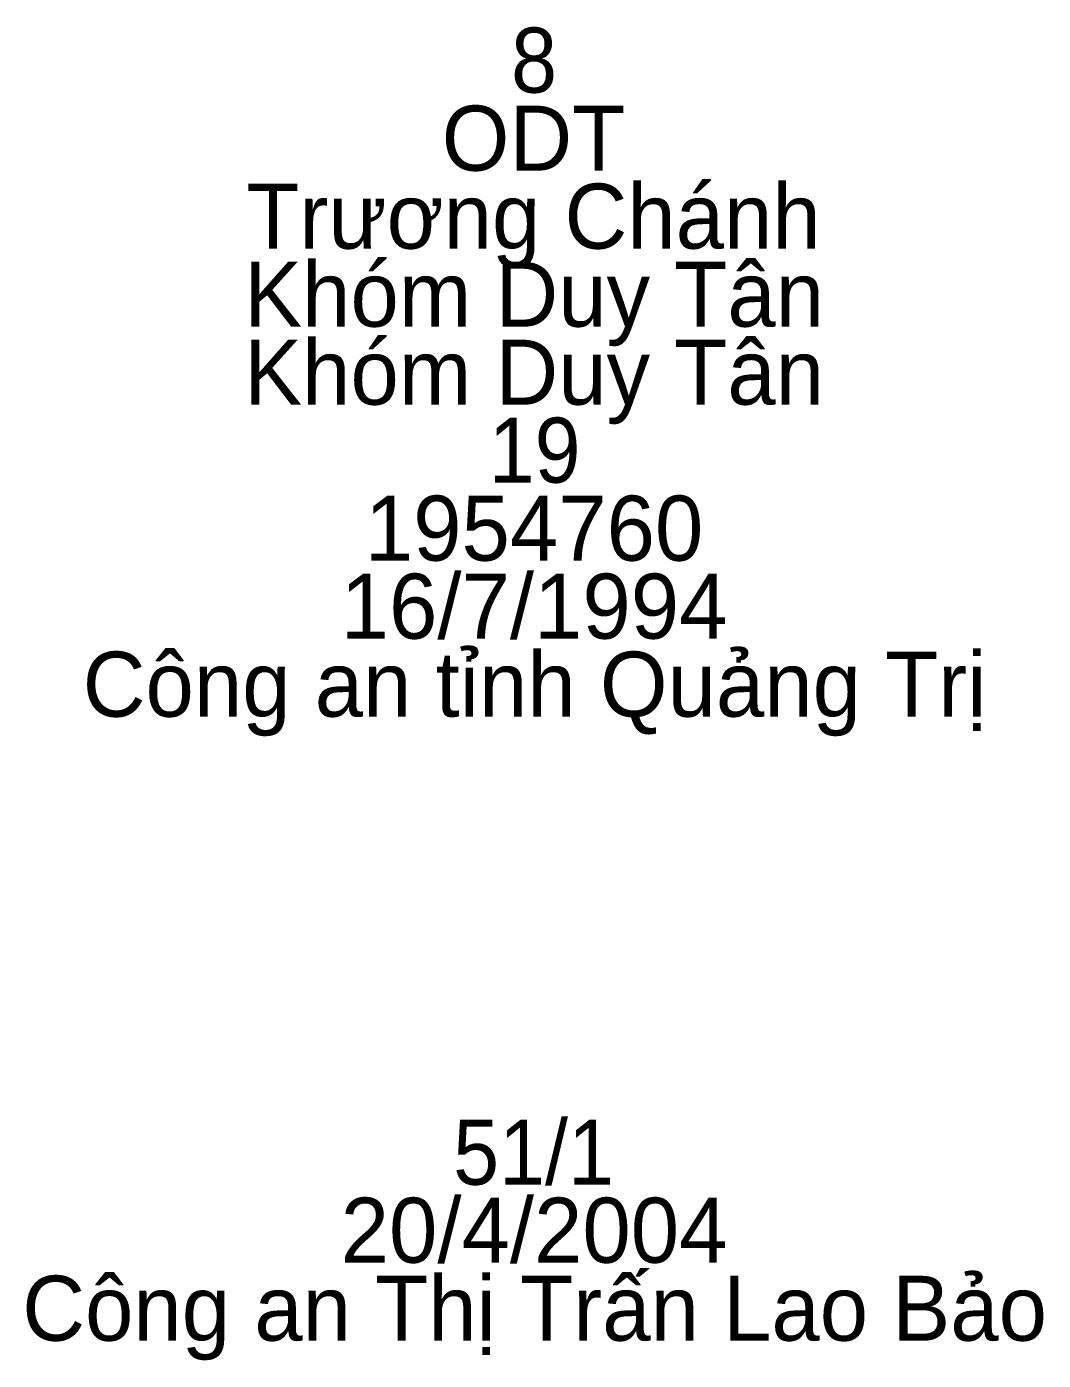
# Model space of a CAD drawing. Header units: metres. Extents: x 535887 to 536548, y 1837332 to 1837987.
# Drawn here: x 536440.08 to 536449.46, y 1837820.89 to 1837833.2 of the extents above; entities that cross this region are included whole.
import ezdxf
from ezdxf.enums import TextEntityAlignment as Align

# ---------------------------------------------------------------- set-up
doc = ezdxf.new("R2010")
doc.units = ezdxf.units.M
doc.header["$LTSCALE"] = 0.24
doc.layers.add('1', color=7, linetype='Continuous')

msp = doc.modelspace()

# ---------------------------------------------------------------- texts
at = {"layer": '1', "width": 0.95}
for s, p in [('8', (536444.76, 1837832.59)), ('19', (536444.765, 1837828.99)), ('51/1', (536444.755, 1837822.51))]:
    msp.add_text(s, height=0.6, dxfattribs=at).set_placement(p, align=Align.CENTER)
at = {"layer": '1'}
for s, p in [('ODT', (536444.755, 1837831.87)), ('Trương Chánh', (536444.755, 1837831.15)), ('Khóm Duy Tân', (536444.76, 1837830.43)), ('Khóm Duy Tân', (536444.76, 1837829.71)), ('1954760', (536444.76, 1837828.27)), ('16/7/1994', (536444.76, 1837827.55)), ('Công an tỉnh Quảng Trị', (536444.765, 1837826.83)), ('20/4/2004', (536444.76, 1837821.79)), ('Công an Thị Trấn Lao Bảo', (536444.765, 1837821.07))]:
    msp.add_text(s, height=0.6, dxfattribs=at).set_placement(p, align=Align.CENTER)

doc.saveas('drawing.dxf')
